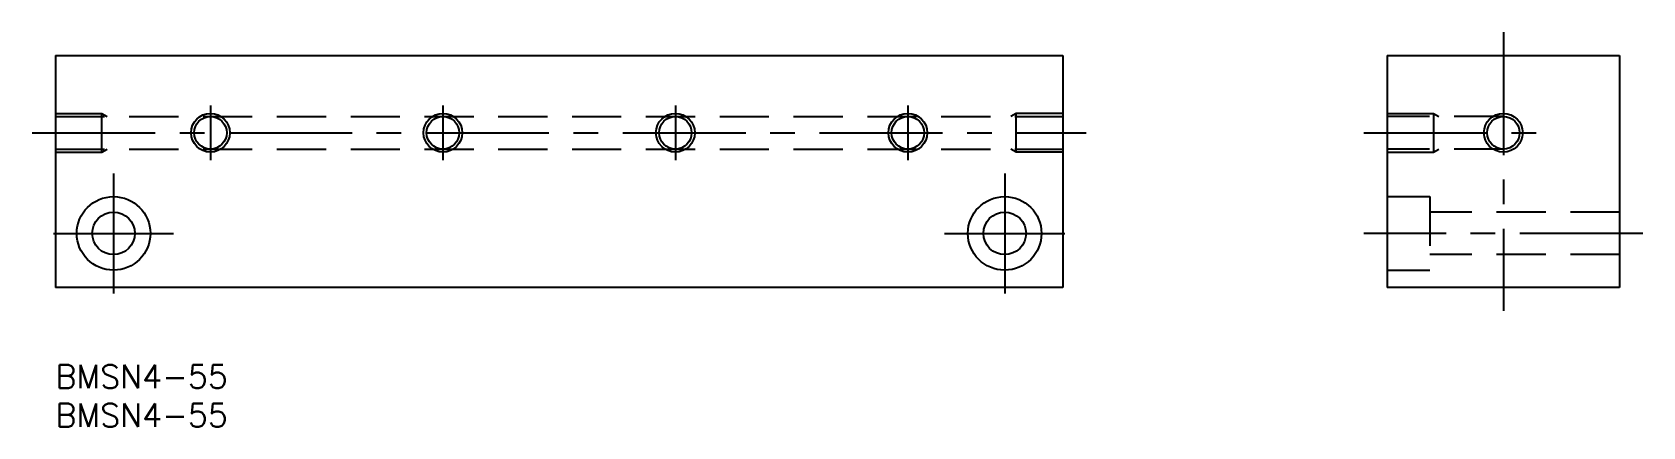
# Model space of a CAD drawing. Extents: x -3 to 205, y -8 to 43.
import ezdxf

# ---------------------------------------------------------------- set-up
doc = ezdxf.new("R2010")
doc.units = 0
doc.header["$LTSCALE"] = 0.5
doc.linetypes.add('CENTER', pattern=[50.8, 31.75, -6.35, 6.35, -6.35])
doc.linetypes.add('DASHED', pattern=[19.05, 12.7, -6.35])
for name, color, linetype in [('MSM_CENTER', 1, 'CENTER'), ('MSM_CONTINUOUS', 7, 'CONTINUOUS'), ('MSM_DASHED', 4, 'DASHED'), ('MSM_NARROW', 5, 'CONTINUOUS'), ('MSM_PART_NUMBER', 7, 'CONTINUOUS')]:
    doc.layers.add(name, color=color, linetype=linetype)
doc.styles.get("Standard").update_dxf_attribs({"font": 'txt.shx', "height": 3, "bigfont": 'bigfont.shx'})

# ---------------------------------------------------------------- blocks, each defined once
blk = doc.blocks.new('*U10')
at = {"layer": 'MSM_PART_NUMBER'}
blk.add_text('BMSN4-55', height=3, dxfattribs=at).set_placement((0, -3))
blk = doc.blocks.new('*U11')
at = {"layer": 'MSM_PART_NUMBER'}
blk.add_text('BMSN4-55', height=3, dxfattribs=at).set_placement((0, -8))

msp = doc.modelspace()

# ---------------------------------------------------------------- linework, layer by layer
at = {"layer": 'MSM_CENTER'}
for p, q in [((186.85, 43), (186.85, 7)), ((20, 33.53), (20, 26.47)), ((50, 33.53), (50, 26.47)), ((80, 33.53), (80, 26.47)), ((110, 33.53), (110, 26.47)), ((-3, 30), (133, 30)), ((168.85, 30), (191.55, 30)), ((7.5, 24.75), (7.5, 9.25)), ((122.5, 24.75), (122.5, 9.25)), ((-0.25, 17), (15.25, 17)), ((114.75, 17), (130.25, 17)), ((204.85, 17), (168.85, 17))]:
    msp.add_line(p, q, dxfattribs=at)
at = {"layer": 'MSM_CONTINUOUS'}
for p, q in [((0, 40), (130, 40)), ((0, 40), (0, 10)), ((130, 40), (130, 10)), ((171.85, 40), (201.85, 40)), ((171.85, 40), (171.85, 10)), ((201.85, 40), (201.85, 10)), ((130, 10), (0, 10)), ((201.85, 10), (171.85, 10))]:
    msp.add_line(p, q, dxfattribs=at)
for centre, radius in [((20, 30), 2.1), ((50, 30), 2.1), ((80, 30), 2.1), ((110, 30), 2.1), ((186.85, 30), 2.1), ((7.5, 17), 4.75), ((122.5, 17), 4.75), ((7.5, 17), 2.75), ((122.5, 17), 2.75)]:
    msp.add_circle(centre, radius, dxfattribs=at)
at = {"layer": 'MSM_DASHED'}
for p, q in [((0, 32.5), (6, 32.5)), ((0, 32.1), (130, 32.1)), ((6, 27.5), (6, 32.5)), ((6, 32.5), (6.69, 32.1)), ((124, 32.5), (123.31, 32.1)), ((124, 27.5), (124, 32.5)), ((130, 32.5), (124, 32.5)), ((171.85, 32.5), (177.85, 32.5)), ((186.85, 32.1), (171.85, 32.1)), ((177.85, 32.5), (177.85, 27.5)), ((177.85, 32.5), (178.54, 32.1)), ((0, 27.9), (130, 27.9)), ((0, 27.5), (6, 27.5)), ((6, 27.5), (6.69, 27.9)), ((124, 27.5), (123.31, 27.9)), ((130, 27.5), (124, 27.5)), ((186.85, 27.9), (171.85, 27.9)), ((171.85, 27.5), (177.85, 27.5)), ((177.85, 27.5), (178.54, 27.9)), ((171.85, 21.75), (177.35, 21.75)), ((177.35, 21.75), (177.35, 12.25)), ((201.85, 19.75), (177.35, 19.75)), ((201.85, 14.25), (177.35, 14.25)), ((171.85, 12.25), (177.35, 12.25))]:
    msp.add_line(p, q, dxfattribs=at)
at = {"layer": 'MSM_NARROW'}
for centre in [(20, 30), (50, 30), (80, 30), (110, 30), (186.85, 30)]:
    msp.add_circle(centre, 2.5, dxfattribs=at)

# ---------------------------------------------------------------- block references
at = {"layer": 'MSM_CONTINUOUS'}
for name in ['*U10', '*U11']:
    msp.add_blockref(name, (0, 0), dxfattribs=at)

doc.saveas('drawing.dxf')
